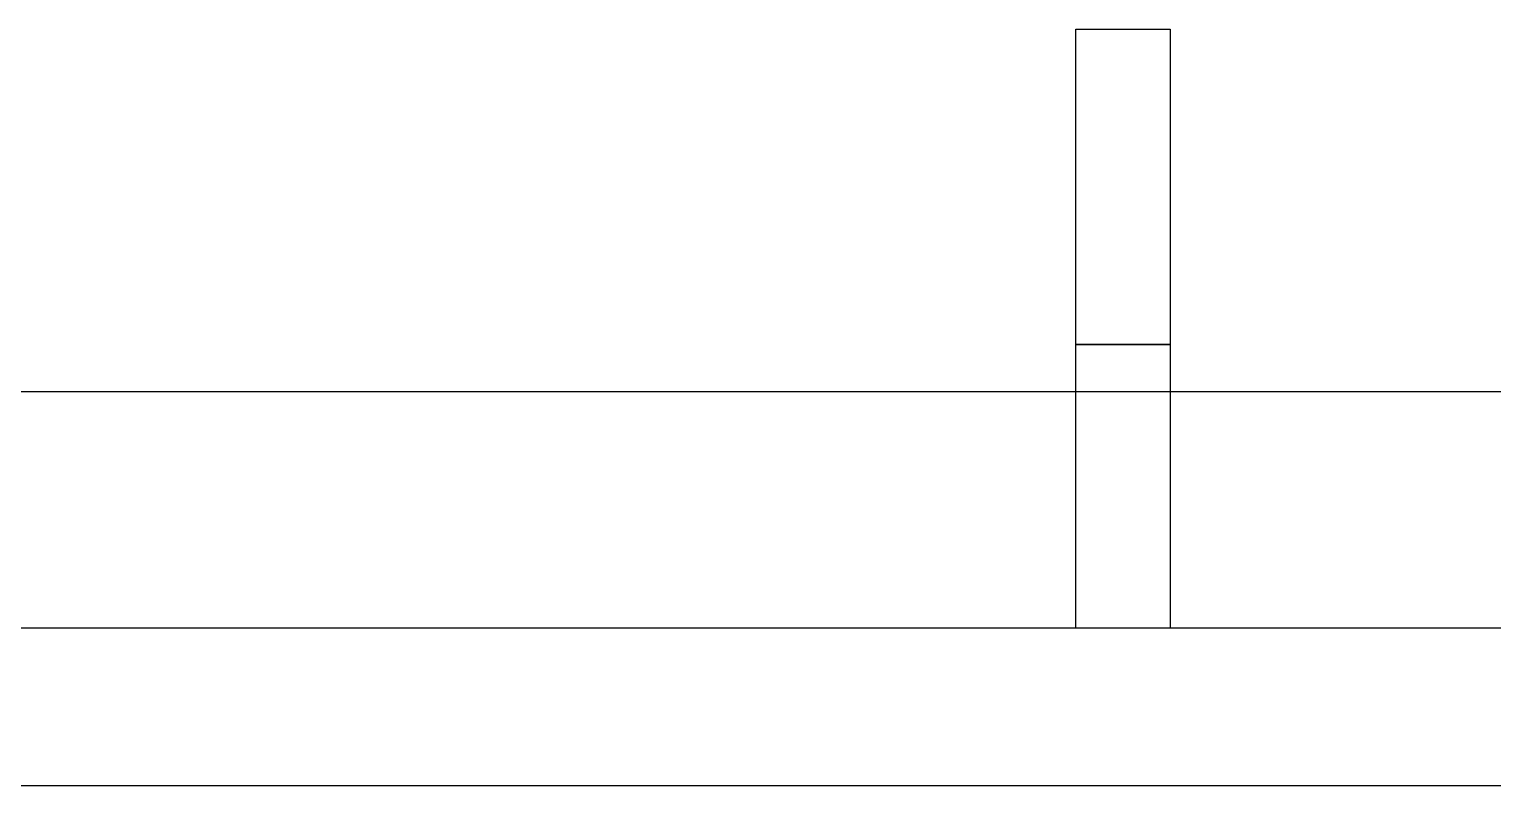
# Model space of a CAD drawing. Header units: millimetres. Extents: x 10479 to 135323, y 879012 to 965592.
# Drawn here: x 50387 to 51317, y 950502 to 950982 of the extents above; entities that cross this region are included whole.
import ezdxf
from ezdxf.enums import TextEntityAlignment as Align

# ---------------------------------------------------------------- set-up
doc = ezdxf.new("R2010")
doc.units = ezdxf.units.MM
doc.layers.add('$CHAR', color=3, linetype='Continuous')
doc.styles.add('돋움', font='')
doc.styles.get('돋움').set_extended_font_data('Dotum')

# ---------------------------------------------------------------- blocks, each defined once
blk = doc.blocks.new('14F')
at = {"color": 8}
for p, q in [((-148948.12, 777821.95), (-148888.12, 777821.95)), ((-148948.12, 777621.95), (-148948.12, 777821.95)), ((-148888.12, 777821.95), (-148888.12, 777621.95)), ((-148948.12, 777621.95), (-148888.12, 777621.95)), ((-148948.12, 777441.95), (-148948.12, 777621.95)), ((-148888.12, 777621.95), (-148948.12, 777621.95)), ((-148888.12, 777621.95), (-148888.12, 777441.95)), ((-132578.12, 777591.95), (-167468.12, 777591.95)), ((-132578.12, 777441.95), (-167468.12, 777441.95)), ((-148888.12, 777441.95), (-148948.12, 777441.95)), ((-136817.12, 777341.95), (-168118.12, 777341.95))]:
    blk.add_line(p, q, dxfattribs=at)
at = {"color": 8, "linetype": 'ByBlock', "ltscale": 0.1, "style": '돋움'}
for tag, p in [('HRD기획팀', (-160031.52, 780698.24, 0)), ('인재전략팀', (-162408.75, 780698.24, 0)), ('기업문화팀', (-157519.27, 780698.24, 0)), ('뷰티교육팀', (-152663.39, 780698.24, 0)), ('자산관리팀', (-147978.33, 780698.24, 0)), ('그룹HR팀', (-166987.06, 780698.24, 0)), ('법무팀', (-145354.06, 780698.24, 0)), ('특허팀', (-142261.12, 780698.24, 0)), ('상표팀', (-139438.06, 780698.24, 0))]:
    blk.add_attdef(tag, text='', height=356.23, rotation=90, dxfattribs=at).set_placement(p, align=Align.MIDDLE_CENTER)
at = {"color": 8, "style": '돋움'}
blk.add_attdef('1', text='', height=420, rotation=180, dxfattribs=at).set_placement((-143911.17, 758189.03), align=Align.MIDDLE)

msp = doc.modelspace()

# ---------------------------------------------------------------- block references
at = {"layer": '$CHAR', "color": 1}
msp.add_blockref('14F', (200000, 173159.81), dxfattribs=at)

doc.saveas('drawing.dxf')
